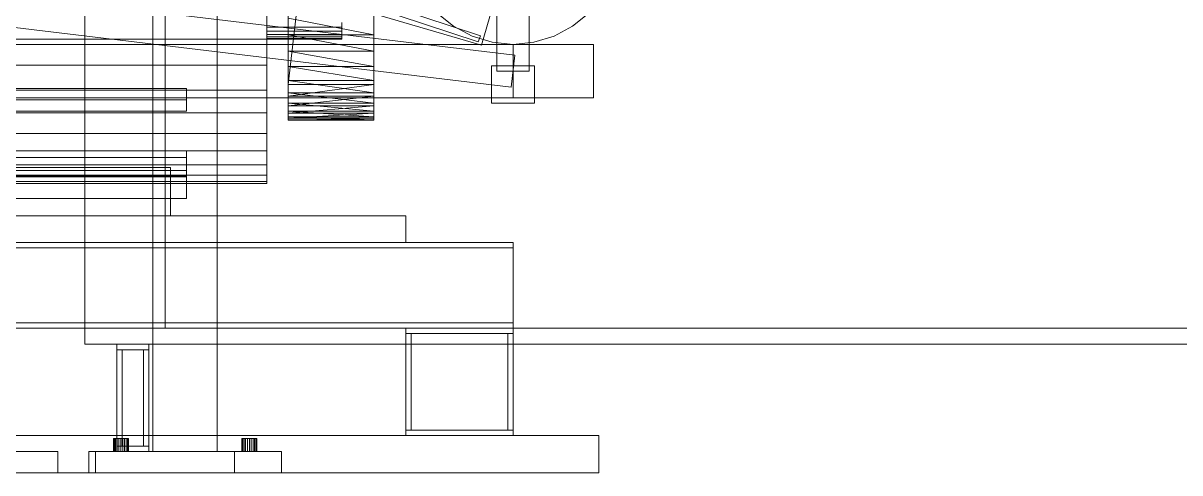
# Model space of a CAD drawing. Header units: millimetres. Extents: x -1970 to 59977, y -50268 to 6837.
# Drawn here: x 2142 to 3223, y -36000 to -35580 of the extents above; entities that cross this region are included whole.
import ezdxf

# ---------------------------------------------------------------- set-up
doc = ezdxf.new("R2010")
doc.units = ezdxf.units.MM
for name, color, linetype, lineweight in [('frontal_C04', 7, 'Continuous', 0), ('frontal_dos-mix', 7, 'Continuous', 0), ('frontal_secador', 7, 'Continuous', 0)]:
    doc.layers.add(name, color=color, linetype=linetype, lineweight=lineweight)

msp = doc.modelspace()

# ---------------------------------------------------------------- linework, layer by layer
at = {"layer": 'frontal_C04'}
for p, q in [((2567.591, -35597.768), (1480.177, -35237.3)), ((2569.479, -35592.073), (1482.065, -35231.605)), ((2570.459, -35600.759), (1470.459, -35278.259)), ((2570.459, -35600.759), (2629.541, -35399.241)), ((1851.787, -35520.107), (2601.787, -35610.107)), ((2585, -35625), (2585, -35535)), ((2615, -35535), (2615, -35625)), ((1848.213, -35549.893), (2598.213, -35639.893)), ((2529.289, -35570.711), (2544.443, -35583.147)), ((2655.557, -35583.147), (2670.711, -35570.711)), ((2544.443, -35583.147), (2561.732, -35592.388)), ((2638.268, -35592.388), (2655.557, -35583.147)), ((2561.732, -35592.388), (2580.491, -35598.079)), ((2567.591, -35597.768), (2569.479, -35592.073)), ((2619.509, -35598.079), (2638.268, -35592.388)), ((1850, -35600), (2600, -35600)), ((2580.491, -35598.079), (2600, -35600)), ((2600, -35600), (2619.509, -35598.079)), ((2600, -35600), (2600, -35650)), ((2600, -35600), (2675, -35600)), ((2675, -35600), (2675, -35650)), ((2601.787, -35610.107), (2598.213, -35639.893)), ((2580, -35620), (2620, -35620)), ((2580, -35620), (2580, -35655)), ((2615, -35625), (2585, -35625)), ((2620, -35655), (2620, -35620)), ((1850, -35650), (2600, -35650)), ((2580, -35655), (2620, -35655)), ((2600, -35650), (2675, -35650))]:
    msp.add_line(p, q, dxfattribs=at)
at = {"layer": 'frontal_dos-mix'}
for p, q in [((2263.756, -35980), (2263.756, -33722.899)), ((2323.756, -35980), (2323.756, -33722.899)), ((2226.995, -35968), (2226.756, -35968)), ((2226.756, -35980), (2226.756, -35968)), ((2227.694, -35968), (2226.995, -35968)), ((2226.995, -35980), (2226.995, -35968)), ((2228.807, -35968), (2227.694, -35968)), ((2227.694, -35980), (2227.694, -35968)), ((2230.256, -35968), (2228.807, -35968)), ((2228.807, -35980), (2228.807, -35968)), ((2231.945, -35968), (2230.256, -35968)), ((2230.256, -35980), (2230.256, -35968)), ((2233.756, -35968), (2231.945, -35968)), ((2231.945, -35980), (2231.945, -35968)), ((2233.756, -35968), (2235.568, -35968)), ((2233.756, -35968), (2233.756, -35980)), ((2235.568, -35968), (2237.256, -35968)), ((2235.568, -35980), (2235.568, -35968)), ((2237.256, -35968), (2238.706, -35968)), ((2237.256, -35980), (2237.256, -35968)), ((2238.706, -35968), (2239.818, -35968)), ((2238.706, -35980), (2238.706, -35968)), ((2239.818, -35968), (2240.518, -35968)), ((2239.818, -35980), (2239.818, -35968)), ((2240.518, -35968), (2240.756, -35968)), ((2240.518, -35980), (2240.518, -35968)), ((2240.756, -35980), (2240.756, -35968)), ((2346.995, -35968), (2346.756, -35968)), ((2346.756, -35980), (2346.756, -35968)), ((2347.694, -35968), (2346.995, -35968)), ((2346.995, -35980), (2346.995, -35968)), ((2348.807, -35968), (2347.694, -35968)), ((2347.694, -35980), (2347.694, -35968)), ((2350.256, -35968), (2348.807, -35968)), ((2348.807, -35980), (2348.807, -35968)), ((2351.945, -35968), (2350.256, -35968)), ((2350.256, -35980), (2350.256, -35968)), ((2353.756, -35968), (2351.945, -35968)), ((2351.945, -35980), (2351.945, -35968)), ((2353.756, -35968), (2355.568, -35968)), ((2353.756, -35968), (2353.756, -35980)), ((2355.568, -35968), (2357.256, -35968)), ((2355.568, -35980), (2355.568, -35968)), ((2357.256, -35968), (2358.706, -35968)), ((2357.256, -35980), (2357.256, -35968)), ((2358.706, -35968), (2359.818, -35968)), ((2358.706, -35980), (2358.706, -35968)), ((2359.818, -35968), (2360.518, -35968)), ((2359.818, -35980), (2359.818, -35968)), ((2360.518, -35968), (2360.756, -35968)), ((2360.518, -35980), (2360.518, -35968)), ((2360.756, -35980), (2360.756, -35968)), ((2203.756, -35980), (2383.756, -35980)), ((2203.756, -36000), (2203.756, -35980)), ((2226.995, -35980), (2226.756, -35980)), ((2227.694, -35980), (2226.995, -35980)), ((2228.807, -35980), (2227.694, -35980)), ((2230.256, -35980), (2228.807, -35980)), ((2231.945, -35980), (2230.256, -35980)), ((2233.756, -35980), (2231.945, -35980)), ((2235.568, -35980), (2233.756, -35980)), ((2235.568, -35980), (2237.256, -35980)), ((2237.256, -35980), (2238.706, -35980)), ((2238.706, -35980), (2239.818, -35980)), ((2239.818, -35980), (2240.518, -35980)), ((2240.518, -35980), (2240.756, -35980)), ((2323.756, -35980), (2263.756, -35980)), ((2346.995, -35980), (2346.756, -35980)), ((2347.694, -35980), (2346.995, -35980)), ((2348.807, -35980), (2347.694, -35980)), ((2350.256, -35980), (2348.807, -35980)), ((2351.945, -35980), (2350.256, -35980)), ((2353.756, -35980), (2351.945, -35980)), ((2355.568, -35980), (2353.756, -35980)), ((2355.568, -35980), (2357.256, -35980)), ((2357.256, -35980), (2358.706, -35980)), ((2358.706, -35980), (2359.818, -35980)), ((2359.818, -35980), (2360.518, -35980)), ((2360.518, -35980), (2360.756, -35980)), ((2383.756, -36000), (2383.756, -35980)), ((2203.756, -36000), (2383.756, -36000))]:
    msp.add_line(p, q, dxfattribs=at)
at = {"layer": 'frontal_secador'}
for p, q in [((2200, -35865), (2200, -33925)), ((2275, -35865), (2275, -33925)), ((2390, -35657.375), (2390, -34853.63)), ((2470, -34853.63), (2470, -35657.375)), ((2390, -35657.375), (2390, -34915.96)), ((2470, -34915.96), (2470, -35657.375)), ((2390, -35637.443), (2390, -34944.852)), ((2390, -35657.375), (2390, -34944.852)), ((2470, -34944.852), (2470, -35637.443)), ((2470, -34944.852), (2470, -35657.375)), ((2390, -34957.443), (2390, -35637.443)), ((2470, -34957.443), (2390, -35637.443)), ((2470, -35637.443), (2470, -34957.443)), ((2390, -35529.09), (2390, -35591.182)), ((2390, -35529.09), (2390, -35645.183)), ((2390, -35529.09), (2390, -35657.375)), ((2470, -35591.182), (2470, -35529.09)), ((2470, -35645.183), (2470, -35529.09)), ((2470, -35657.375), (2470, -35529.09)), ((2390, -35559.629), (2390, -35591.182)), ((2470, -35591.182), (2470, -35559.629)), ((2370, -35595.03), (2370, -35570)), ((2370, -35579.567), (2370, -35583.889)), ((2390, -35591.182), (2390, -35575.473)), ((2470, -35591.182), (2390, -35575.473)), ((2440, -35579.567), (2440, -35583.889)), ((2470, -35575.473), (2470, -35591.182)), ((2370, -35583.889), (2370, -35587.678)), ((2440, -35583.889), (2370, -35583.889)), ((2370, -35587.678), (2370, -35590.787)), ((2440, -35587.678), (2370, -35587.678)), ((2370, -35590.787), (2370, -35593.097)), ((2440, -35590.787), (2370, -35590.787)), ((2370, -35593.097), (2370, -35594.52)), ((2440, -35593.097), (2370, -35593.097)), ((2390, -35591.182), (2390, -35620.662)), ((2390, -35606.37), (2390, -35591.182)), ((2390, -35591.182), (2390, -35645.183)), ((2470, -35606.37), (2390, -35591.182)), ((2470, -35591.182), (2390, -35591.182)), ((2440, -35583.889), (2440, -35587.678)), ((2440, -35587.678), (2440, -35590.787)), ((2440, -35590.787), (2440, -35593.097)), ((2440, -35593.097), (2440, -35594.52)), ((2470, -35620.662), (2470, -35591.182)), ((2470, -35591.182), (2470, -35606.37)), ((2470, -35645.183), (2470, -35591.182)), ((2370, -35595.03), (1920, -35595.03)), ((2370, -35594.52), (2370, -35595)), ((2440, -35594.52), (2370, -35594.52)), ((2440, -35595), (2370, -35595)), ((2370, -35595.03), (2370, -35619.443)), ((2440, -35594.52), (2440, -35595)), ((2390, -35620.662), (2390, -35606.37)), ((2470, -35620.662), (2390, -35606.37)), ((2470, -35606.37), (2390, -35606.37)), ((2470, -35606.37), (2470, -35620.662)), ((2370, -35619.443), (1920, -35619.443)), ((2370, -35619.443), (2370, -35642.638)), ((2390, -35620.662), (2390, -35645.183)), ((2390, -35633.707), (2390, -35620.662)), ((2470, -35633.707), (2390, -35620.662)), ((2470, -35620.662), (2390, -35620.662)), ((2470, -35645.183), (2470, -35620.662)), ((2470, -35620.662), (2470, -35633.707)), ((2390, -35645.183), (2390, -35633.707)), ((2470, -35645.183), (2390, -35633.707)), ((2470, -35633.707), (2390, -35633.707)), ((2390, -35657.375), (2390, -35637.443)), ((2390, -35637.443), (2390, -35648.374)), ((2390, -35637.443), (2470, -35637.443)), ((2470, -35637.443), (2390, -35648.374)), ((2470, -35633.707), (2470, -35645.183)), ((2470, -35637.443), (2470, -35657.375)), ((2470, -35648.374), (2470, -35637.443)), ((2370, -35642.638), (1920, -35642.638)), ((1970, -35641.304), (2295, -35641.304)), ((2295, -35641.304), (2295, -35651.804)), ((2295, -35641.304), (2295, -35651.696)), ((2370, -35642.638), (2370, -35664.046)), ((2390, -35645.183), (2390, -35662.344)), ((2390, -35654.807), (2390, -35645.183)), ((2390, -35645.183), (2390, -35670.466)), ((2390, -35645.183), (2390, -35657.375)), ((2470, -35654.807), (2390, -35645.183)), ((2470, -35645.183), (2390, -35645.183)), ((2470, -35662.344), (2470, -35645.183)), ((2470, -35645.183), (2470, -35654.807)), ((2470, -35670.466), (2470, -35645.183)), ((2470, -35657.375), (2470, -35645.183)), ((2295, -35651.696), (1970, -35651.696)), ((2295, -35651.804), (1970, -35651.804)), ((2295, -35662.196), (2295, -35651.696)), ((2295, -35662.196), (2295, -35651.804)), ((2390, -35648.374), (2390, -35657.375)), ((2470, -35648.374), (2390, -35648.374)), ((2470, -35648.374), (2390, -35657.375)), ((2390, -35662.344), (2390, -35654.807)), ((2470, -35662.344), (2390, -35654.807)), ((2470, -35654.807), (2390, -35654.807)), ((2390, -35668.754), (2390, -35657.375)), ((2390, -35657.375), (2390, -35664.224)), ((2390, -35670.466), (2390, -35657.375)), ((2470, -35657.375), (2390, -35657.375)), ((2470, -35657.375), (2390, -35664.224)), ((2470, -35657.375), (2470, -35648.374)), ((2470, -35654.807), (2470, -35662.344)), ((2470, -35657.375), (2470, -35668.754)), ((2470, -35664.224), (2470, -35657.375)), ((2470, -35657.375), (2470, -35670.466)), ((2370, -35664.046), (1920, -35664.046)), ((1970, -35662.196), (2295, -35662.196)), ((2370, -35664.046), (2370, -35683.137)), ((2390, -35662.344), (2390, -35670.466)), ((2390, -35667.607), (2390, -35662.344)), ((2470, -35667.607), (2390, -35662.344)), ((2470, -35662.344), (2390, -35662.344)), ((2390, -35664.224), (2390, -35668.754)), ((2470, -35664.224), (2390, -35664.224)), ((2470, -35664.224), (2390, -35668.754)), ((2390, -35670.466), (2390, -35667.607)), ((2470, -35670.466), (2390, -35667.607)), ((2470, -35667.607), (2390, -35667.607)), ((2390, -35670.466), (2390, -35668.754)), ((2390, -35668.754), (2390, -35670.852)), ((2470, -35668.754), (2390, -35668.754)), ((2470, -35668.754), (2390, -35670.852)), ((2470, -35670.466), (2470, -35662.344)), ((2470, -35662.344), (2470, -35667.607)), ((2470, -35668.754), (2470, -35664.224)), ((2470, -35667.607), (2470, -35670.466)), ((2470, -35668.754), (2470, -35670.466)), ((2470, -35670.852), (2470, -35668.754)), ((2390, -35670.852), (2390, -35670.466)), ((2470, -35670.852), (2390, -35670.466)), ((2470, -35670.466), (2390, -35670.466)), ((2470, -35670.852), (2390, -35670.852)), ((2470, -35670.466), (2470, -35670.852)), ((2370, -35683.137), (1920, -35683.137)), ((2370, -35683.137), (2370, -35699.443)), ((2370, -35699.443), (1920, -35699.443)), ((1970, -35699.502), (2295, -35699.502)), ((2295, -35699.502), (2295, -35717.688)), ((2295, -35699.502), (2295, -35705.502)), ((2370, -35699.443), (2370, -35712.561)), ((2370, -35712.561), (1920, -35712.561)), ((2295, -35705.502), (1970, -35705.502)), ((2295, -35723.688), (2295, -35705.502)), ((2370, -35712.561), (2370, -35722.169)), ((2370, -35722.169), (1920, -35722.169)), ((1970, -35715), (2280, -35715)), ((2295, -35717.688), (1970, -35717.688)), ((1970, -35723), (2295, -35723)), ((1970, -35723.688), (2295, -35723.688)), ((2280, -35760), (2280, -35715)), ((2295, -35723.688), (2295, -35717.688)), ((2295, -35723), (2295, -35744)), ((2370, -35722.169), (2370, -35728.03)), ((2370, -35728.03), (1920, -35728.03)), ((2370, -35730), (1920, -35730)), ((2370, -35728.03), (2370, -35730)), ((2295, -35744), (1970, -35744)), ((1850, -35760), (2500, -35760)), ((1970, -35760), (2280, -35760)), ((2500, -35785), (2500, -35760)), ((1740, -35785), (2600, -35785)), ((1850, -35785), (2500, -35785)), ((2600, -35790), (2600, -35785)), ((1740, -35790), (2600, -35790)), ((2600, -35860), (2600, -35790)), ((1740, -35860), (2600, -35860)), ((2600, -35865), (2600, -35860)), ((1740, -35865), (2600, -35865)), ((2200, -35865), (3700, -35865)), ((2200, -35880), (2200, -35865)), ((2200, -35865), (2275, -35865)), ((2275, -35865), (3625, -35865)), ((2500, -35865), (2600, -35865)), ((2500, -35870), (2500, -35865)), ((2500, -35870), (2600, -35870)), ((2500, -35870), (2505, -35870)), ((2500, -35960), (2500, -35870)), ((2505, -35960), (2505, -35870)), ((2595, -35870), (2600, -35870)), ((2595, -35960), (2595, -35870)), ((2600, -35870), (2600, -35865)), ((2600, -35960), (2600, -35870)), ((2200, -35880), (3700, -35880)), ((2230, -35880), (2260, -35880)), ((2230, -35885), (2230, -35880)), ((2230, -35885), (2260, -35885)), ((2230, -35885), (2235, -35885)), ((2230, -35975), (2230, -35885)), ((2235, -35975), (2235, -35885)), ((2255, -35885), (2260, -35885)), ((2255, -35975), (2255, -35885)), ((2260, -35885), (2260, -35880)), ((2260, -35975), (2260, -35885)), ((2500, -35960), (2600, -35960)), ((2500, -35965), (2500, -35960)), ((2500, -35960), (2505, -35960)), ((2595, -35960), (2600, -35960)), ((2600, -35965), (2600, -35960)), ((1700, -35965), (2680, -35965)), ((2500, -35965), (2600, -35965)), ((2680, -36000), (2680, -35965)), ((2015, -35980), (2175, -35980)), ((2175, -36000), (2175, -35980)), ((2210, -35980), (2340, -35980)), ((2210, -36000), (2210, -35980)), ((2230, -35975), (2260, -35975)), ((2230, -35980), (2230, -35975)), ((2230, -35975), (2235, -35975)), ((2230, -35980), (2260, -35980)), ((2255, -35975), (2260, -35975)), ((2260, -35980), (2260, -35975)), ((2340, -36000), (2340, -35980)), ((1700, -36000), (2680, -36000)), ((2015, -36000), (2175, -36000)), ((2210, -36000), (2340, -36000))]:
    msp.add_line(p, q, dxfattribs=at)

doc.saveas('drawing.dxf')
